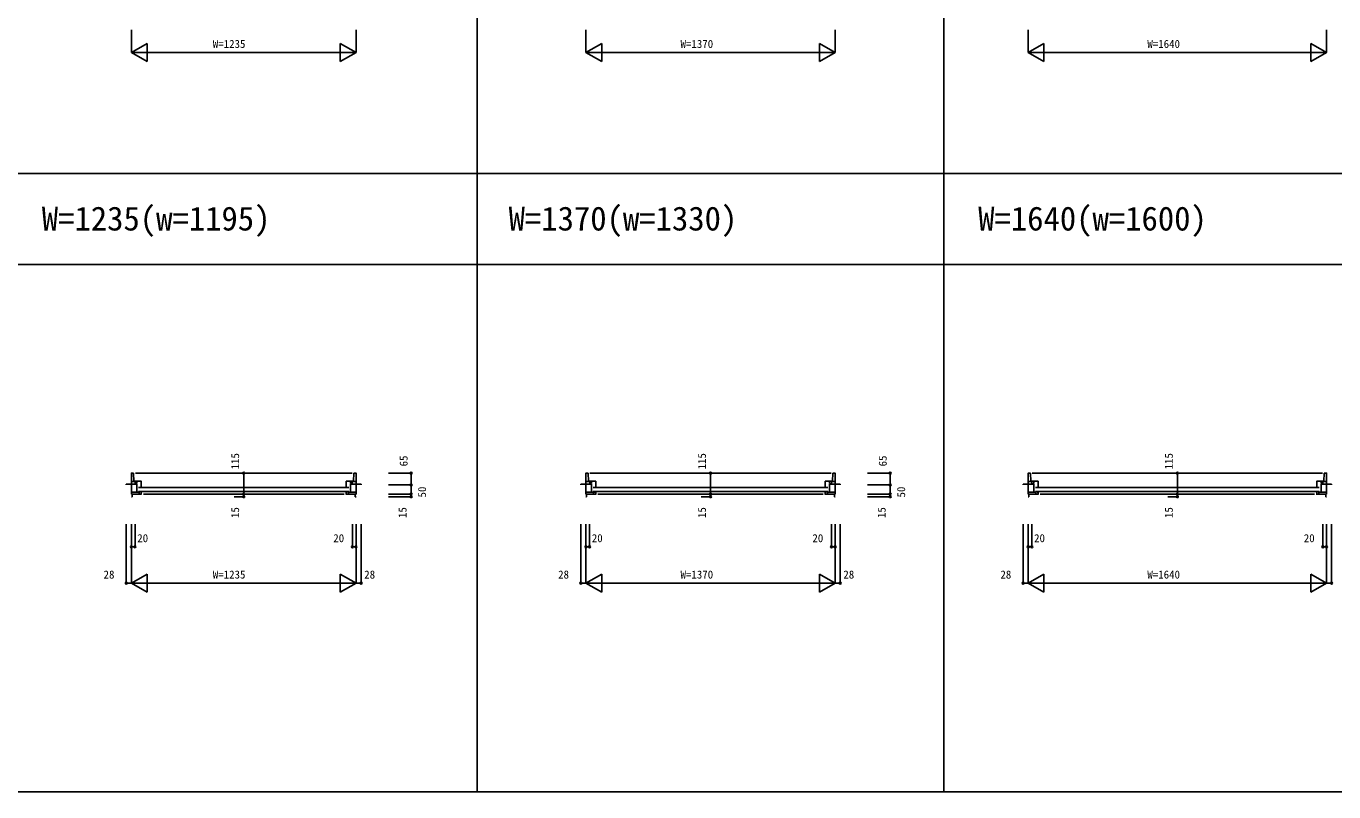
# Model space of a CAD drawing. Units: millimetres, scale not verified. Extents: x -13750 to 13750, y -10000 to 10000.
# Drawn here: x -330 to 6860, y -10000 to -5790 of the extents above; entities that cross this region are included whole.
import ezdxf
from ezdxf.enums import TextEntityAlignment as Align

# ---------------------------------------------------------------- set-up
doc = ezdxf.new("R2010")
doc.units = ezdxf.units.MM
doc.header["$LTSCALE"] = 50
for name, color, linetype in [('0-0_0', 7, 'Continuous'), ('0-2_YKK_B1', 4, 'Continuous'), ('0-4_YKK_F1', 7, 'Continuous'), ('0-6_YKK_N1', 2, 'Continuous')]:
    doc.layers.add(name, color=color, linetype=linetype)
doc.styles.add('ＭＳ ゴシック', font='')
doc.styles.get('ＭＳ ゴシック').set_extended_font_data('MS Gothic')

msp = doc.modelspace()

# ---------------------------------------------------------------- linework, layer by layer
at = {"layer": '0-2_YKK_B1'}
for p, q in [((263.16, -8292.5), (260.8, -8247.5)), ((270.8, -8247.5), (1461.8, -8247.5)), ((1469.44, -8292.5), (1471.8, -8247.5)), ((2762.26, -8292.5), (2759.9, -8247.5)), ((2769.9, -8247.5), (4095.9, -8247.5)), ((4103.54, -8292.5), (4105.9, -8247.5)), ((5193.86, -8292.5), (5191.5, -8247.5)), ((5201.5, -8247.5), (6797.5, -8247.5)), ((6805.14, -8292.5), (6807.5, -8247.5)), ((220.8, -8309.1), (220.8, -8312.5)), ((248.8, -8294.1), (269.6, -8294.1)), ((248.8, -8308.6), (278.8, -8308.6)), ((248.8, -8309.1), (248.8, -8362.5)), ((263.16, -8292.5), (278.8, -8292.5)), ((269.6, -8292.5), (269.6, -8307)), ((269.6, -8307), (278.8, -8307)), ((278.8, -8292.5), (278.8, -8303.5)), ((278.8, -8307), (278.8, -8352.5)), ((288.8, -8326.5), (1443.8, -8326.5)), ((1469.44, -8292.5), (1453.8, -8292.5)), ((1453.8, -8292.5), (1453.8, -8303.5)), ((1463, -8307), (1453.8, -8307)), ((1453.8, -8307), (1453.8, -8352.5)), ((1483.8, -8308.6), (1453.8, -8308.6)), ((1463, -8292.5), (1463, -8307)), ((1483.8, -8294.1), (1463, -8294.1)), ((1483.8, -8309.1), (1483.8, -8362.5)), ((1511.8, -8309.1), (1511.8, -8312.5)), ((2719.9, -8309.1), (2719.9, -8312.5)), ((2747.9, -8294.1), (2768.7, -8294.1)), ((2747.9, -8308.6), (2777.9, -8308.6)), ((2747.9, -8309.1), (2747.9, -8362.5)), ((2762.26, -8292.5), (2777.9, -8292.5)), ((2768.7, -8292.5), (2768.7, -8307)), ((2768.7, -8307), (2777.9, -8307)), ((2777.9, -8292.5), (2777.9, -8303.5)), ((2777.9, -8307), (2777.9, -8352.5)), ((2787.9, -8326.5), (4077.9, -8326.5)), ((4103.54, -8292.5), (4087.9, -8292.5)), ((4087.9, -8292.5), (4087.9, -8303.5)), ((4097.1, -8307), (4087.9, -8307)), ((4087.9, -8307), (4087.9, -8352.5)), ((4117.9, -8308.6), (4087.9, -8308.6)), ((4097.1, -8292.5), (4097.1, -8307)), ((4117.9, -8294.1), (4097.1, -8294.1)), ((4117.9, -8309.1), (4117.9, -8362.5)), ((4145.9, -8309.1), (4145.9, -8312.5)), ((5151.5, -8309.1), (5151.5, -8312.5)), ((5179.5, -8294.1), (5200.3, -8294.1)), ((5179.5, -8308.6), (5209.5, -8308.6)), ((5179.5, -8309.1), (5179.5, -8362.5)), ((5193.86, -8292.5), (5209.5, -8292.5)), ((5200.3, -8292.5), (5200.3, -8307)), ((5200.3, -8307), (5209.5, -8307)), ((5209.5, -8292.5), (5209.5, -8303.5)), ((5209.5, -8307), (5209.5, -8352.5)), ((5219.5, -8326.5), (6779.5, -8326.5)), ((6805.14, -8292.5), (6789.5, -8292.5)), ((6789.5, -8292.5), (6789.5, -8303.5)), ((6798.7, -8307), (6789.5, -8307)), ((6789.5, -8307), (6789.5, -8352.5)), ((6819.5, -8308.6), (6789.5, -8308.6)), ((6798.7, -8292.5), (6798.7, -8307)), ((6819.5, -8294.1), (6798.7, -8294.1)), ((6819.5, -8309.1), (6819.5, -8362.5)), ((6847.5, -8309.1), (6847.5, -8312.5)), ((248.8, -8352.5), (278.8, -8352.5)), ((252.8, -8362.5), (248.8, -8362.5)), ((252.8, -8377.5), (248.8, -8377.5)), ((252.8, -8377.5), (252.8, -8362.5)), ((252.8, -8362.5), (304.8, -8362.5)), ((278.8, -8352.5), (290.8, -8352.5)), ((288.8, -8348.5), (1443.8, -8348.5)), ((290.8, -8362.5), (290.8, -8352.5)), ((290.8, -8352.5), (295, -8352.5)), ((302.8, -8352.5), (298.5, -8352.5)), ((302.8, -8362.5), (302.8, -8352.5)), ((314.8, -8362.5), (1417.8, -8362.5)), ((1479.8, -8362.5), (1427.8, -8362.5)), ((1429.8, -8362.5), (1429.8, -8352.5)), ((1429.8, -8352.5), (1434.1, -8352.5)), ((1441.8, -8352.5), (1437.6, -8352.5)), ((1441.8, -8362.5), (1441.8, -8352.5)), ((1453.8, -8352.5), (1441.8, -8352.5)), ((1483.8, -8352.5), (1453.8, -8352.5)), ((1479.8, -8377.5), (1479.8, -8362.5)), ((1479.8, -8362.5), (1483.8, -8362.5)), ((1479.8, -8377.5), (1483.8, -8377.5)), ((2747.9, -8352.5), (2777.9, -8352.5)), ((2751.9, -8362.5), (2747.9, -8362.5)), ((2751.9, -8377.5), (2747.9, -8377.5)), ((2751.9, -8377.5), (2751.9, -8362.5)), ((2751.9, -8362.5), (2803.9, -8362.5)), ((2777.9, -8352.5), (2789.9, -8352.5)), ((2787.9, -8348.5), (4077.9, -8348.5)), ((2789.9, -8362.5), (2789.9, -8352.5)), ((2789.9, -8352.5), (2794.1, -8352.5)), ((2801.9, -8352.5), (2797.6, -8352.5)), ((2801.9, -8362.5), (2801.9, -8352.5)), ((2813.9, -8362.5), (4051.9, -8362.5)), ((4113.9, -8362.5), (4061.9, -8362.5)), ((4063.9, -8362.5), (4063.9, -8352.5)), ((4063.9, -8352.5), (4068.2, -8352.5)), ((4075.9, -8352.5), (4071.7, -8352.5)), ((4075.9, -8362.5), (4075.9, -8352.5)), ((4087.9, -8352.5), (4075.9, -8352.5)), ((4117.9, -8352.5), (4087.9, -8352.5)), ((4113.9, -8377.5), (4113.9, -8362.5)), ((4113.9, -8362.5), (4117.9, -8362.5)), ((4113.9, -8377.5), (4117.9, -8377.5)), ((5179.5, -8352.5), (5209.5, -8352.5)), ((5183.5, -8362.5), (5179.5, -8362.5)), ((5183.5, -8377.5), (5179.5, -8377.5)), ((5183.5, -8377.5), (5183.5, -8362.5)), ((5183.5, -8362.5), (5235.5, -8362.5)), ((5209.5, -8352.5), (5221.5, -8352.5)), ((5219.5, -8348.5), (6779.5, -8348.5)), ((5221.5, -8362.5), (5221.5, -8352.5)), ((5221.5, -8352.5), (5225.7, -8352.5)), ((5233.5, -8352.5), (5229.2, -8352.5)), ((5233.5, -8362.5), (5233.5, -8352.5)), ((5245.5, -8362.5), (6753.5, -8362.5)), ((6815.5, -8362.5), (6763.5, -8362.5)), ((6765.5, -8362.5), (6765.5, -8352.5)), ((6765.5, -8352.5), (6769.8, -8352.5)), ((6777.5, -8352.5), (6773.3, -8352.5)), ((6777.5, -8362.5), (6777.5, -8352.5)), ((6789.5, -8352.5), (6777.5, -8352.5)), ((6819.5, -8352.5), (6789.5, -8352.5)), ((6815.5, -8377.5), (6815.5, -8362.5)), ((6815.5, -8362.5), (6819.5, -8362.5)), ((6815.5, -8377.5), (6819.5, -8377.5))]:
    msp.add_line(p, q, dxfattribs=at)
for points in [[(220.8, -8309.1), (248.8, -8309.1), (248.8, -8247.5), (260.8, -8247.5)], [(1511.8, -8309.1), (1483.8, -8309.1), (1483.8, -8247.5), (1471.8, -8247.5)], [(2719.9, -8309.1), (2747.9, -8309.1), (2747.9, -8247.5), (2759.9, -8247.5)], [(4145.9, -8309.1), (4117.9, -8309.1), (4117.9, -8247.5), (4105.9, -8247.5)], [(5151.5, -8309.1), (5179.5, -8309.1), (5179.5, -8247.5), (5191.5, -8247.5)], [(6847.5, -8309.1), (6819.5, -8309.1), (6819.5, -8247.5), (6807.5, -8247.5)], [(278.8, -8292.7), (302.8, -8292.7), (302.8, -8328.5)], [(1453.8, -8292.7), (1429.8, -8292.7), (1429.8, -8328.5)], [(2777.9, -8292.7), (2801.9, -8292.7), (2801.9, -8328.5)], [(4087.9, -8292.7), (4063.9, -8292.7), (4063.9, -8328.5)], [(5209.5, -8292.7), (5233.5, -8292.7), (5233.5, -8328.5)], [(6789.5, -8292.7), (6765.5, -8292.7), (6765.5, -8328.5)]]:
    msp.add_lwpolyline(points, dxfattribs=at)
at = {"layer": '0-4_YKK_F1'}
for p, q in [((2149.6, -10000), (2149.6, 9500)), ((4716.2, -10000), (4716.2, 9500)), ((-13750, -6600), (13250, -6600)), ((-13750, -7100), (13250, -7100)), ((-13750, -10000), (13750, -10000))]:
    msp.add_line(p, q, dxfattribs=at)
at = {"layer": '0-6_YKK_N1'}
for p, q in [((248.8, -5810), (248.8, -5935)), ((2747.9, -5810), (2747.9, -5935)), ((5179.5, -5810), (5179.5, -5935)), ((335.4, -5885), (335.4, -5985)), ((1397.2, -5885), (1397.2, -5985)), ((2834.5, -5885), (2834.5, -5985)), ((4031.3, -5885), (4031.3, -5985)), ((5266.1, -5885), (5266.1, -5985)), ((6732.9, -5885), (6732.9, -5985)), ((1483.8, -5935), (248.8, -5935)), ((1483.8, -5935), (1397.2, -5985)), ((4117.9, -5935), (2747.9, -5935)), ((4117.9, -5935), (4031.3, -5985)), ((6819.5, -5935), (5179.5, -5935)), ((6819.5, -5935), (6732.9, -5985)), ((866.3, -8362.5), (866.3, -8247.5)), ((1661.8, -8247.5), (1786.8, -8247.5)), ((1786.8, -8312.5), (1786.8, -8247.5)), ((3432.9, -8362.5), (3432.9, -8247.5)), ((4295.9, -8247.5), (4420.9, -8247.5)), ((4420.9, -8312.5), (4420.9, -8247.5)), ((5999.5, -8362.5), (5999.5, -8247.5)), ((1661.8, -8312.5), (1786.8, -8312.5)), ((1786.8, -8312.5), (1786.8, -8362.5)), ((4295.9, -8312.5), (4420.9, -8312.5)), ((4420.9, -8312.5), (4420.9, -8362.5)), ((866.3, -8377.5), (814.3, -8377.5)), ((866.3, -8377.5), (866.3, -8362.5)), ((1661.8, -8362.5), (1786.8, -8362.5)), ((1661.8, -8377.5), (1786.8, -8377.5)), ((1786.8, -8362.5), (1786.8, -8377.5)), ((3432.9, -8377.5), (3380.9, -8377.5)), ((3432.9, -8377.5), (3432.9, -8362.5)), ((4295.9, -8362.5), (4420.9, -8362.5)), ((4295.9, -8377.5), (4420.9, -8377.5)), ((4420.9, -8362.5), (4420.9, -8377.5)), ((5999.5, -8377.5), (5947.5, -8377.5)), ((5999.5, -8377.5), (5999.5, -8362.5)), ((220.8, -8527.5), (220.8, -8852.5)), ((268.8, -8527.5), (268.8, -8652.5)), ((1463.8, -8527.5), (1463.8, -8652.5)), ((1483.8, -8527.5), (1483.8, -8852.5)), ((1511.8, -8527.5), (1511.8, -8852.5)), ((2719.9, -8527.5), (2719.9, -8852.5)), ((2767.9, -8527.5), (2767.9, -8652.5)), ((4097.9, -8527.5), (4097.9, -8652.5)), ((4117.9, -8527.5), (4117.9, -8852.5)), ((4145.9, -8527.5), (4145.9, -8852.5)), ((5151.5, -8527.5), (5151.5, -8852.5)), ((5199.5, -8527.5), (5199.5, -8652.5)), ((6799.5, -8527.5), (6799.5, -8652.5)), ((6819.5, -8527.5), (6819.5, -8852.5)), ((6847.5, -8527.5), (6847.5, -8852.5)), ((268.8, -8652.5), (248.8, -8652.5)), ((1463.8, -8652.5), (1483.8, -8652.5)), ((2767.9, -8652.5), (2747.9, -8652.5)), ((4097.9, -8652.5), (4117.9, -8652.5)), ((5199.5, -8652.5), (5179.5, -8652.5)), ((6799.5, -8652.5), (6819.5, -8652.5)), ((335.4, -8802.5), (335.4, -8902.5)), ((1483.8, -8852.5), (1397.2, -8802.5)), ((1397.2, -8802.5), (1397.2, -8902.5)), ((2834.5, -8802.5), (2834.5, -8902.5)), ((4117.9, -8852.5), (4031.3, -8802.5)), ((4031.3, -8802.5), (4031.3, -8902.5)), ((5266.1, -8802.5), (5266.1, -8902.5)), ((6819.5, -8852.5), (6732.9, -8802.5)), ((6732.9, -8802.5), (6732.9, -8902.5)), ((248.8, -8852.5), (220.8, -8852.5)), ((248.8, -8852.5), (1483.8, -8852.5)), ((248.8, -8852.5), (335.4, -8902.5)), ((1483.8, -8852.5), (1397.2, -8902.5)), ((1483.8, -8852.5), (1511.8, -8852.5)), ((2747.9, -8852.5), (2719.9, -8852.5)), ((2747.9, -8852.5), (4117.9, -8852.5)), ((2747.9, -8852.5), (2834.5, -8902.5)), ((4117.9, -8852.5), (4031.3, -8902.5)), ((4117.9, -8852.5), (4145.9, -8852.5)), ((5179.5, -8852.5), (5151.5, -8852.5)), ((5179.5, -8852.5), (6819.5, -8852.5)), ((5179.5, -8852.5), (5266.1, -8902.5)), ((6819.5, -8852.5), (6732.9, -8902.5)), ((6819.5, -8852.5), (6847.5, -8852.5))]:
    msp.add_line(p, q, dxfattribs=at)
for points in [[(1483.8, -5810), (1483.8, -5935), (1397.2, -5885)], [(4117.9, -5810), (4117.9, -5935), (4031.3, -5885)], [(6819.5, -5810), (6819.5, -5935), (6732.9, -5885)], [(335.4, -5885), (248.8, -5935), (335.4, -5985)], [(2834.5, -5885), (2747.9, -5935), (2834.5, -5985)], [(5266.1, -5885), (5179.5, -5935), (5266.1, -5985)], [(248.8, -8527.5), (248.8, -8852.5), (335.4, -8802.5)], [(2747.9, -8527.5), (2747.9, -8852.5), (2834.5, -8802.5)], [(5179.5, -8527.5), (5179.5, -8852.5), (5266.1, -8802.5)]]:
    msp.add_lwpolyline(points, dxfattribs=at)
for centre in [(866.3, -8247.5), (1786.8, -8247.5), (3432.9, -8247.5), (4420.9, -8247.5), (5999.5, -8247.5), (1786.8, -8312.5), (4420.9, -8312.5), (866.3, -8362.5), (866.3, -8377.5), (1786.8, -8362.5), (1786.8, -8377.5), (3432.9, -8362.5), (3432.9, -8377.5), (4420.9, -8362.5), (4420.9, -8377.5), (5999.5, -8362.5), (5999.5, -8377.5), (248.8, -8652.5), (268.8, -8652.5), (1463.8, -8652.5), (1483.8, -8652.5), (2747.9, -8652.5), (2767.9, -8652.5), (4097.9, -8652.5), (4117.9, -8652.5), (5179.5, -8652.5), (5199.5, -8652.5), (6799.5, -8652.5), (6819.5, -8652.5), (220.8, -8852.5), (1511.8, -8852.5), (2719.9, -8852.5), (4145.9, -8852.5), (5151.5, -8852.5), (6847.5, -8852.5)]:
    msp.add_circle(centre, 5, dxfattribs=at)

# ---------------------------------------------------------------- texts
at = {"layer": '0-0_0', "color": 3, "style": 'ＭＳ ゴシック'}
for s, p in [('W=1235(w=1195)', (-243.7, -6953.37)), ('W=1370(w=1330)', (2322.9, -6953.37)), ('W=1640(w=1600)', (4904.5, -6953.37))]:
    msp.add_text(s, height=132, dxfattribs=at).set_placement(p, align=Align.BOTTOM_LEFT)
at = {"layer": '0-6_YKK_N1', "style": 'ＭＳ ゴシック'}
for s, p in [('W=1235', (696.3, -5923)), ('W=1370', (3267.9, -5923)), ('W=1640', (5834.5, -5923)), ('20', (281.08, -8640.5)), ('20', (1358.84, -8640.5)), ('20', (2780.18, -8640.5)), ('20', (3992.94, -8640.5)), ('20', (5211.78, -8640.5)), ('20', (6694.54, -8640.5)), ('28', (95.94, -8840.5)), ('W=1235', (696.3, -8840.5)), ('28', (1528.98, -8840.5)), ('28', (2595.04, -8840.5)), ('W=1370', (3267.9, -8840.5)), ('28', (4163.08, -8840.5)), ('28', (5026.64, -8840.5)), ('W=1640', (5834.5, -8840.5))]:
    msp.add_text(s, height=43.99, dxfattribs=at).set_placement(p, align=Align.BOTTOM_LEFT)
for s, p in [('115', (854.3, -8227.26)), ('65', (1780.63, -8210.67)), ('115', (3420.9, -8227.26)), ('65', (4414.73, -8210.67)), ('115', (5987.5, -8227.26)), ('50', (1882.04, -8381.59)), ('50', (4516.14, -8381.59)), ('15', (854.3, -8494.45)), ('15', (1774.8, -8494.56)), ('15', (3420.9, -8494.45)), ('15', (4408.9, -8494.56)), ('15', (5987.5, -8494.45))]:
    msp.add_text(s, height=43.99, rotation=90, dxfattribs=at).set_placement(p, align=Align.BOTTOM_LEFT)

doc.saveas('drawing.dxf')
